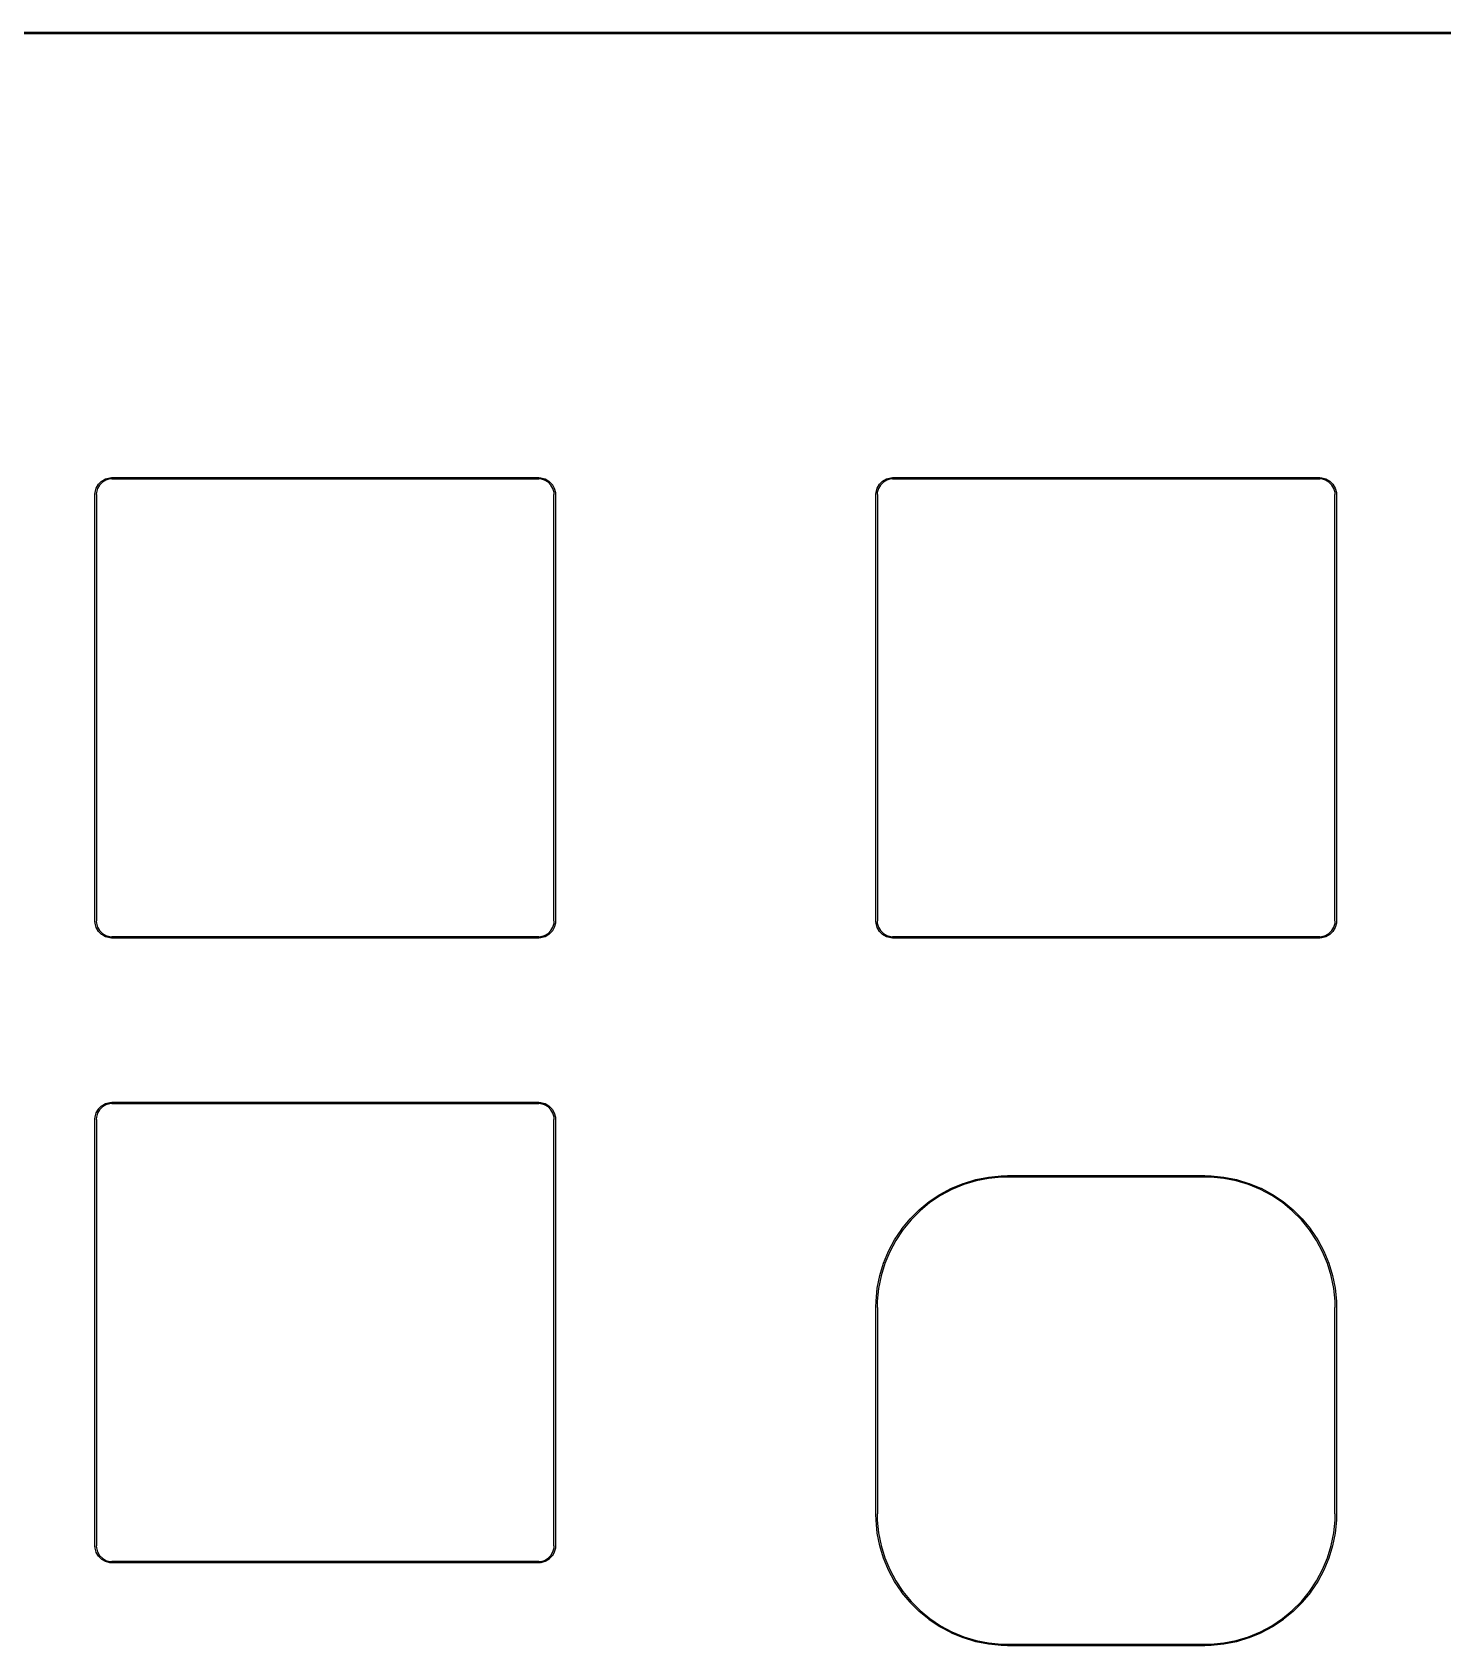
# Model space of a CAD drawing. Extents: x 42 to 403, y -185 to -87.
# Drawn here: x 84.58 to 127.59, y -135.9 to -86.7 of the extents above; entities that cross this region are included whole.
import ezdxf

# ---------------------------------------------------------------- set-up
doc = ezdxf.new("R2010")
doc.units = 0
doc.layers.add('BLACK', color=7, linetype='CONTINUOUS')

msp = doc.modelspace()

# ---------------------------------------------------------------- linework, layer by layer
at = {"layer": 'BLACK', "linetype": 'CONTINUOUS'}
for p, q in [((44.5995, -86.7), (399.601, -86.7)), ((399.601, -86.75), (44.5995, -86.75)), ((86.6966, -100.384), (86.8102, -100.318)), ((86.8279, -100.354), (86.7189, -100.417)), ((86.8102, -100.318), (86.8129, -100.318)), ((86.8129, -100.318), (86.815, -100.316)), ((86.815, -100.316), (86.9417, -100.282)), ((86.9498, -100.322), (86.8279, -100.354)), ((86.9417, -100.282), (86.9441, -100.283)), ((86.9441, -100.283), (86.9464, -100.282)), ((86.9464, -100.282), (86.9996, -100.28)), ((87.0012, -100.32), (86.9498, -100.322)), ((86.9996, -100.28), (87.0125, -100.275)), ((87.0125, -100.325), (87.0012, -100.32)), ((87.0125, -100.275), (100.012, -100.275)), ((100.012, -100.325), (87.0125, -100.325)), ((100.012, -100.275), (100.025, -100.28)), ((100.024, -100.32), (100.012, -100.325)), ((100.075, -100.322), (100.024, -100.32)), ((100.025, -100.28), (100.079, -100.282)), ((100.197, -100.354), (100.075, -100.322)), ((100.079, -100.282), (100.081, -100.283)), ((100.081, -100.283), (100.083, -100.282)), ((100.083, -100.282), (100.21, -100.316)), ((100.306, -100.417), (100.197, -100.354)), ((100.21, -100.316), (100.212, -100.318)), ((100.212, -100.318), (100.215, -100.318)), ((100.215, -100.318), (100.328, -100.384)), ((110.509, -100.384), (110.623, -100.318)), ((110.64, -100.354), (110.531, -100.417)), ((110.623, -100.318), (110.625, -100.318)), ((110.625, -100.318), (110.628, -100.316)), ((110.628, -100.316), (110.754, -100.282)), ((110.762, -100.322), (110.64, -100.354)), ((110.754, -100.282), (110.757, -100.283)), ((110.757, -100.283), (110.759, -100.282)), ((110.759, -100.282), (110.812, -100.28)), ((110.814, -100.32), (110.762, -100.322)), ((110.812, -100.28), (110.825, -100.275)), ((110.825, -100.325), (110.814, -100.32)), ((110.825, -100.275), (123.825, -100.275)), ((123.825, -100.325), (110.825, -100.325)), ((123.825, -100.275), (123.838, -100.28)), ((123.836, -100.32), (123.825, -100.325)), ((123.888, -100.322), (123.836, -100.32)), ((123.838, -100.28), (123.891, -100.282)), ((124.01, -100.354), (123.888, -100.322)), ((123.891, -100.282), (123.893, -100.283)), ((123.893, -100.283), (123.896, -100.282)), ((123.896, -100.282), (124.022, -100.316)), ((124.119, -100.417), (124.01, -100.354)), ((124.022, -100.316), (124.025, -100.318)), ((124.025, -100.318), (124.027, -100.318)), ((124.027, -100.318), (124.141, -100.384)), ((86.4875, -100.8), (86.4928, -100.787)), ((86.4875, -113.8), (86.4875, -100.8)), ((86.4928, -100.787), (86.4943, -100.734)), ((86.4943, -100.734), (86.4953, -100.732)), ((86.495, -100.729), (86.5289, -100.603)), ((86.4953, -100.732), (86.495, -100.729)), ((86.5289, -100.603), (86.5306, -100.6)), ((86.5306, -100.6), (86.5309, -100.598)), ((86.5309, -100.598), (86.5965, -100.484)), ((86.5342, -100.737), (86.5328, -100.789)), ((86.5328, -100.789), (86.5375, -100.8)), ((86.5669, -100.615), (86.5342, -100.737)), ((86.5375, -100.8), (86.5375, -113.8)), ((86.6298, -100.506), (86.5669, -100.615)), ((86.5965, -100.484), (86.5987, -100.482)), ((86.5987, -100.482), (86.5997, -100.48)), ((86.5997, -100.48), (86.6925, -100.387)), ((86.7189, -100.417), (86.6298, -100.506)), ((86.6925, -100.387), (86.6949, -100.386)), ((86.6949, -100.386), (86.6966, -100.384)), ((100.395, -100.506), (100.306, -100.417)), ((100.328, -100.384), (100.33, -100.386)), ((100.33, -100.386), (100.333, -100.387)), ((100.333, -100.387), (100.425, -100.48)), ((100.458, -100.615), (100.395, -100.506)), ((100.425, -100.48), (100.426, -100.482)), ((100.426, -100.482), (100.428, -100.484)), ((100.428, -100.484), (100.494, -100.598)), ((100.491, -100.737), (100.458, -100.615)), ((100.487, -100.8), (100.492, -100.789)), ((100.487, -113.8), (100.487, -100.8)), ((100.492, -100.789), (100.491, -100.737)), ((100.494, -100.598), (100.494, -100.6)), ((100.494, -100.6), (100.496, -100.603)), ((100.496, -100.603), (100.53, -100.729)), ((100.53, -100.729), (100.53, -100.732)), ((100.53, -100.732), (100.531, -100.734)), ((100.531, -100.734), (100.532, -100.787)), ((100.532, -100.787), (100.537, -100.8)), ((100.537, -100.8), (100.537, -113.8)), ((110.3, -100.8), (110.305, -100.787)), ((110.3, -113.8), (110.3, -100.8)), ((110.305, -100.787), (110.307, -100.734)), ((110.307, -100.729), (110.341, -100.603)), ((110.308, -100.732), (110.307, -100.729)), ((110.307, -100.734), (110.308, -100.732)), ((110.341, -100.603), (110.343, -100.6)), ((110.343, -100.598), (110.409, -100.484)), ((110.343, -100.6), (110.343, -100.598)), ((110.347, -100.737), (110.345, -100.789)), ((110.345, -100.789), (110.35, -100.8)), ((110.379, -100.615), (110.347, -100.737)), ((110.35, -100.8), (110.35, -113.8)), ((110.442, -100.506), (110.379, -100.615)), ((110.409, -100.484), (110.411, -100.482)), ((110.411, -100.482), (110.412, -100.48)), ((110.412, -100.48), (110.505, -100.387)), ((110.531, -100.417), (110.442, -100.506)), ((110.505, -100.387), (110.507, -100.386)), ((110.507, -100.386), (110.509, -100.384)), ((124.208, -100.506), (124.119, -100.417)), ((124.141, -100.384), (124.143, -100.386)), ((124.143, -100.386), (124.145, -100.387)), ((124.145, -100.387), (124.238, -100.48)), ((124.271, -100.615), (124.208, -100.506)), ((124.238, -100.48), (124.239, -100.482)), ((124.239, -100.482), (124.241, -100.484)), ((124.241, -100.484), (124.307, -100.598)), ((124.303, -100.737), (124.271, -100.615)), ((124.3, -100.8), (124.305, -100.789)), ((124.3, -113.8), (124.3, -100.8)), ((124.305, -100.789), (124.303, -100.737)), ((124.307, -100.598), (124.307, -100.6)), ((124.307, -100.6), (124.309, -100.603)), ((124.309, -100.603), (124.343, -100.729)), ((124.343, -100.729), (124.342, -100.732)), ((124.342, -100.732), (124.343, -100.734)), ((124.343, -100.734), (124.345, -100.787)), ((124.345, -100.787), (124.35, -100.8)), ((124.35, -100.8), (124.35, -113.8)), ((86.4928, -113.813), (86.4875, -113.8)), ((86.4943, -113.866), (86.4928, -113.813)), ((86.4953, -113.868), (86.4943, -113.866)), ((86.495, -113.871), (86.4953, -113.868)), ((86.5289, -113.997), (86.495, -113.871)), ((86.5306, -114), (86.5289, -113.997)), ((86.5309, -114.002), (86.5306, -114)), ((86.5965, -114.116), (86.5309, -114.002)), ((86.5375, -113.8), (86.5328, -113.811)), ((86.5328, -113.811), (86.5342, -113.863)), ((86.5342, -113.863), (86.5669, -113.985)), ((86.5669, -113.985), (86.6298, -114.094)), ((86.5987, -114.118), (86.5965, -114.116)), ((86.5997, -114.12), (86.5987, -114.118)), ((86.6925, -114.213), (86.5997, -114.12)), ((86.6298, -114.094), (86.7189, -114.183)), ((100.306, -114.183), (100.395, -114.094)), ((100.425, -114.12), (100.333, -114.213)), ((100.395, -114.094), (100.458, -113.985)), ((100.426, -114.118), (100.425, -114.12)), ((100.428, -114.116), (100.426, -114.118)), ((100.494, -114.002), (100.428, -114.116)), ((100.458, -113.985), (100.491, -113.863)), ((100.492, -113.811), (100.487, -113.8)), ((100.491, -113.863), (100.492, -113.811)), ((100.496, -113.997), (100.494, -114)), ((100.494, -114), (100.494, -114.002)), ((100.53, -113.871), (100.496, -113.997)), ((100.531, -113.866), (100.53, -113.868)), ((100.53, -113.868), (100.53, -113.871)), ((100.532, -113.813), (100.531, -113.866)), ((100.537, -113.8), (100.532, -113.813)), ((110.305, -113.813), (110.3, -113.8)), ((110.307, -113.866), (110.305, -113.813)), ((110.308, -113.868), (110.307, -113.866)), ((110.307, -113.871), (110.308, -113.868)), ((110.341, -113.997), (110.307, -113.871)), ((110.343, -114), (110.341, -113.997)), ((110.343, -114.002), (110.343, -114)), ((110.409, -114.116), (110.343, -114.002)), ((110.35, -113.8), (110.345, -113.811)), ((110.345, -113.811), (110.347, -113.863)), ((110.347, -113.863), (110.379, -113.985)), ((110.379, -113.985), (110.442, -114.094)), ((110.411, -114.118), (110.409, -114.116)), ((110.412, -114.12), (110.411, -114.118)), ((110.505, -114.213), (110.412, -114.12)), ((110.442, -114.094), (110.531, -114.183)), ((124.119, -114.183), (124.208, -114.094)), ((124.238, -114.12), (124.145, -114.213)), ((124.208, -114.094), (124.271, -113.985)), ((124.239, -114.118), (124.238, -114.12)), ((124.241, -114.116), (124.239, -114.118)), ((124.307, -114.002), (124.241, -114.116)), ((124.271, -113.985), (124.303, -113.863)), ((124.305, -113.811), (124.3, -113.8)), ((124.303, -113.863), (124.305, -113.811)), ((124.309, -113.997), (124.307, -114)), ((124.307, -114), (124.307, -114.002)), ((124.343, -113.871), (124.309, -113.997)), ((124.343, -113.866), (124.342, -113.868)), ((124.342, -113.868), (124.343, -113.871)), ((124.345, -113.813), (124.343, -113.866)), ((124.35, -113.8), (124.345, -113.813)), ((86.6949, -114.214), (86.6925, -114.213)), ((86.6966, -114.216), (86.6949, -114.214)), ((86.8102, -114.282), (86.6966, -114.216)), ((86.7189, -114.183), (86.8279, -114.246)), ((86.8129, -114.282), (86.8102, -114.282)), ((86.815, -114.284), (86.8129, -114.282)), ((86.9417, -114.318), (86.815, -114.284)), ((86.8279, -114.246), (86.9498, -114.278)), ((86.9441, -114.317), (86.9417, -114.318)), ((86.9464, -114.318), (86.9441, -114.317)), ((86.9996, -114.32), (86.9464, -114.318)), ((86.9498, -114.278), (87.0012, -114.28)), ((87.0125, -114.325), (86.9996, -114.32)), ((87.0012, -114.28), (87.0125, -114.275)), ((87.0125, -114.275), (100.012, -114.275)), ((100.012, -114.325), (87.0125, -114.325)), ((100.012, -114.275), (100.024, -114.28)), ((100.025, -114.32), (100.012, -114.325)), ((100.024, -114.28), (100.075, -114.278)), ((100.079, -114.318), (100.025, -114.32)), ((100.075, -114.278), (100.197, -114.246)), ((100.081, -114.317), (100.079, -114.318)), ((100.083, -114.318), (100.081, -114.317)), ((100.21, -114.284), (100.083, -114.318)), ((100.197, -114.246), (100.306, -114.183)), ((100.212, -114.282), (100.21, -114.284)), ((100.215, -114.282), (100.212, -114.282)), ((100.328, -114.216), (100.215, -114.282)), ((100.33, -114.214), (100.328, -114.216)), ((100.333, -114.213), (100.33, -114.214)), ((110.507, -114.214), (110.505, -114.213)), ((110.509, -114.216), (110.507, -114.214)), ((110.623, -114.282), (110.509, -114.216)), ((110.531, -114.183), (110.64, -114.246)), ((110.625, -114.282), (110.623, -114.282)), ((110.628, -114.284), (110.625, -114.282)), ((110.754, -114.318), (110.628, -114.284)), ((110.64, -114.246), (110.762, -114.278)), ((110.757, -114.317), (110.754, -114.318)), ((110.759, -114.318), (110.757, -114.317)), ((110.812, -114.32), (110.759, -114.318)), ((110.762, -114.278), (110.814, -114.28)), ((110.825, -114.325), (110.812, -114.32)), ((110.814, -114.28), (110.825, -114.275)), ((110.825, -114.275), (123.825, -114.275)), ((123.825, -114.325), (110.825, -114.325)), ((123.825, -114.275), (123.836, -114.28)), ((123.838, -114.32), (123.825, -114.325)), ((123.836, -114.28), (123.888, -114.278)), ((123.891, -114.318), (123.838, -114.32)), ((123.888, -114.278), (124.01, -114.246)), ((123.893, -114.317), (123.891, -114.318)), ((123.896, -114.318), (123.893, -114.317)), ((124.022, -114.284), (123.896, -114.318)), ((124.01, -114.246), (124.119, -114.183)), ((124.025, -114.282), (124.022, -114.284)), ((124.027, -114.282), (124.025, -114.282)), ((124.141, -114.216), (124.027, -114.282)), ((124.143, -114.214), (124.141, -114.216)), ((124.145, -114.213), (124.143, -114.214)), ((86.5309, -119.648), (86.5965, -119.534)), ((86.6298, -119.556), (86.5669, -119.665)), ((86.5965, -119.534), (86.5987, -119.532)), ((86.5987, -119.532), (86.5997, -119.53)), ((86.5997, -119.53), (86.6925, -119.437)), ((86.7189, -119.467), (86.6298, -119.556)), ((86.6925, -119.437), (86.6949, -119.436)), ((86.6949, -119.436), (86.6966, -119.434)), ((86.6966, -119.434), (86.8102, -119.368)), ((86.8279, -119.404), (86.7189, -119.467)), ((86.8102, -119.368), (86.8129, -119.368)), ((86.8129, -119.368), (86.815, -119.366)), ((86.815, -119.366), (86.9417, -119.332)), ((86.9498, -119.372), (86.8279, -119.404)), ((86.9417, -119.332), (86.9441, -119.333)), ((86.9441, -119.333), (86.9464, -119.332)), ((86.9464, -119.332), (86.9996, -119.33)), ((87.0012, -119.37), (86.9498, -119.372)), ((86.9996, -119.33), (87.0125, -119.325)), ((87.0125, -119.375), (87.0012, -119.37)), ((87.0125, -119.325), (100.012, -119.325)), ((100.012, -119.375), (87.0125, -119.375)), ((100.012, -119.325), (100.025, -119.33)), ((100.024, -119.37), (100.012, -119.375)), ((100.075, -119.372), (100.024, -119.37)), ((100.025, -119.33), (100.079, -119.332)), ((100.197, -119.404), (100.075, -119.372)), ((100.079, -119.332), (100.081, -119.333)), ((100.081, -119.333), (100.083, -119.332)), ((100.083, -119.332), (100.21, -119.366)), ((100.306, -119.467), (100.197, -119.404)), ((100.21, -119.366), (100.212, -119.368)), ((100.212, -119.368), (100.215, -119.368)), ((100.215, -119.368), (100.328, -119.434)), ((100.395, -119.556), (100.306, -119.467)), ((100.328, -119.434), (100.33, -119.436)), ((100.33, -119.436), (100.333, -119.437)), ((100.333, -119.437), (100.425, -119.53)), ((100.458, -119.665), (100.395, -119.556)), ((100.425, -119.53), (100.426, -119.532)), ((100.426, -119.532), (100.428, -119.534)), ((100.428, -119.534), (100.494, -119.648)), ((86.4875, -119.85), (86.4928, -119.837)), ((86.4875, -132.85), (86.4875, -119.85)), ((86.4928, -119.837), (86.4943, -119.784)), ((86.4943, -119.784), (86.4953, -119.782)), ((86.495, -119.779), (86.5289, -119.653)), ((86.4953, -119.782), (86.495, -119.779)), ((86.5289, -119.653), (86.5306, -119.65)), ((86.5306, -119.65), (86.5309, -119.648)), ((86.5342, -119.787), (86.5328, -119.839)), ((86.5328, -119.839), (86.5375, -119.85)), ((86.5669, -119.665), (86.5342, -119.787)), ((86.5375, -119.85), (86.5375, -132.85)), ((100.491, -119.787), (100.458, -119.665)), ((100.487, -119.85), (100.492, -119.839)), ((100.487, -132.85), (100.487, -119.85)), ((100.492, -119.839), (100.491, -119.787)), ((100.494, -119.648), (100.494, -119.65)), ((100.494, -119.65), (100.496, -119.653)), ((100.496, -119.653), (100.53, -119.779)), ((100.53, -119.779), (100.53, -119.782)), ((100.53, -119.782), (100.531, -119.784)), ((100.531, -119.784), (100.532, -119.837)), ((100.532, -119.837), (100.537, -119.85)), ((100.537, -119.85), (100.537, -132.85)), ((112.258, -122.137), (112.604, -121.952)), ((112.622, -121.988), (112.278, -122.172)), ((112.604, -121.952), (112.605, -121.952)), ((112.605, -121.952), (112.606, -121.951)), ((112.606, -121.951), (112.969, -121.801)), ((112.983, -121.838), (112.622, -121.988)), ((112.969, -121.801), (112.97, -121.801)), ((112.97, -121.801), (112.971, -121.8)), ((112.971, -121.8), (113.347, -121.686)), ((113.357, -121.725), (112.983, -121.838)), ((113.347, -121.686), (113.348, -121.686)), ((113.348, -121.686), (113.349, -121.686)), ((113.349, -121.686), (113.734, -121.609)), ((113.741, -121.649), (113.357, -121.725)), ((113.734, -121.609), (113.735, -121.609)), ((113.735, -121.609), (113.736, -121.609)), ((113.736, -121.609), (114.127, -121.57)), ((114.13, -121.61), (113.741, -121.649)), ((114.127, -121.57), (114.128, -121.571)), ((114.128, -121.57), (114.313, -121.568)), ((114.128, -121.571), (114.128, -121.57)), ((114.313, -121.608), (114.13, -121.61)), ((114.313, -121.568), (114.325, -121.563)), ((114.325, -121.613), (114.313, -121.608)), ((114.325, -121.563), (120.325, -121.563)), ((120.325, -121.613), (114.325, -121.613)), ((120.325, -121.563), (120.337, -121.568)), ((120.337, -121.608), (120.325, -121.613)), ((120.337, -121.568), (120.522, -121.57)), ((120.52, -121.61), (120.337, -121.608)), ((120.909, -121.649), (120.52, -121.61)), ((120.522, -121.57), (120.522, -121.571)), ((120.522, -121.571), (120.523, -121.57)), ((120.523, -121.57), (120.914, -121.609)), ((121.293, -121.725), (120.909, -121.649)), ((120.914, -121.609), (120.915, -121.609)), ((120.915, -121.609), (120.916, -121.609)), ((120.916, -121.609), (121.301, -121.686)), ((121.667, -121.838), (121.293, -121.725)), ((121.301, -121.686), (121.302, -121.686)), ((121.302, -121.686), (121.303, -121.686)), ((121.303, -121.686), (121.679, -121.8)), ((122.028, -121.988), (121.667, -121.838)), ((121.679, -121.8), (121.68, -121.801)), ((121.68, -121.801), (121.681, -121.801)), ((121.681, -121.801), (122.044, -121.951)), ((122.372, -122.172), (122.028, -121.988)), ((122.044, -121.951), (122.045, -121.952)), ((122.045, -121.952), (122.046, -121.952)), ((122.046, -121.952), (122.392, -122.137)), ((111.624, -122.607), (111.928, -122.358)), ((111.953, -122.389), (111.651, -122.637)), ((111.928, -122.358), (111.929, -122.357)), ((111.929, -122.357), (111.93, -122.357)), ((111.93, -122.357), (112.256, -122.138)), ((112.278, -122.172), (111.953, -122.389)), ((112.256, -122.138), (112.257, -122.138)), ((112.257, -122.138), (112.258, -122.137)), ((122.697, -122.389), (122.372, -122.172)), ((122.392, -122.137), (122.393, -122.138)), ((122.393, -122.138), (122.394, -122.138)), ((122.394, -122.138), (122.72, -122.357)), ((122.999, -122.637), (122.697, -122.389)), ((122.72, -122.357), (122.721, -122.357)), ((122.721, -122.357), (122.722, -122.358)), ((122.722, -122.358), (123.026, -122.607)), ((111.095, -123.191), (111.344, -122.887)), ((111.374, -122.914), (111.126, -123.216)), ((111.344, -122.887), (111.345, -122.887)), ((111.345, -122.886), (111.623, -122.608)), ((111.345, -122.887), (111.345, -122.886)), ((111.651, -122.637), (111.374, -122.914)), ((111.623, -122.608), (111.624, -122.608)), ((111.624, -122.608), (111.624, -122.607)), ((123.276, -122.914), (122.999, -122.637)), ((123.026, -122.607), (123.026, -122.608)), ((123.026, -122.608), (123.027, -122.608)), ((123.027, -122.608), (123.305, -122.886)), ((123.524, -123.216), (123.276, -122.914)), ((123.305, -122.886), (123.305, -122.887)), ((123.305, -122.887), (123.306, -122.887)), ((123.306, -122.887), (123.555, -123.191)), ((110.875, -123.519), (111.094, -123.193)), ((111.126, -123.216), (110.909, -123.541)), ((111.094, -123.192), (111.095, -123.191)), ((111.094, -123.193), (111.094, -123.192)), ((123.741, -123.541), (123.524, -123.216)), ((123.555, -123.191), (123.556, -123.192)), ((123.556, -123.192), (123.556, -123.193)), ((123.556, -123.193), (123.775, -123.519)), ((110.538, -124.232), (110.688, -123.869)), ((110.725, -123.885), (110.575, -124.246)), ((110.688, -123.869), (110.689, -123.868)), ((110.689, -123.867), (110.874, -123.521)), ((110.689, -123.868), (110.689, -123.867)), ((110.909, -123.541), (110.725, -123.885)), ((110.874, -123.521), (110.875, -123.52)), ((110.875, -123.52), (110.875, -123.519)), ((123.925, -123.885), (123.741, -123.541)), ((123.775, -123.519), (123.775, -123.52)), ((123.775, -123.52), (123.776, -123.521)), ((123.776, -123.521), (123.961, -123.867)), ((124.075, -124.246), (123.925, -123.885)), ((123.961, -123.867), (123.961, -123.868)), ((123.961, -123.868), (123.962, -123.869)), ((123.962, -123.869), (124.112, -124.232)), ((110.423, -124.61), (110.537, -124.234)), ((110.575, -124.246), (110.462, -124.62)), ((110.537, -124.234), (110.538, -124.233)), ((110.538, -124.233), (110.538, -124.232)), ((124.188, -124.62), (124.075, -124.246)), ((124.112, -124.232), (124.112, -124.233)), ((124.112, -124.233), (124.113, -124.234)), ((124.113, -124.234), (124.227, -124.61)), ((110.346, -124.997), (110.423, -124.612)), ((110.462, -124.62), (110.386, -125.004)), ((110.423, -124.611), (110.423, -124.61)), ((110.423, -124.612), (110.423, -124.611)), ((124.264, -125.004), (124.188, -124.62)), ((124.227, -124.61), (124.227, -124.611)), ((124.227, -124.611), (124.227, -124.612)), ((124.227, -124.612), (124.304, -124.997)), ((110.305, -125.576), (110.307, -125.391)), ((110.307, -125.39), (110.346, -124.999)), ((110.308, -125.391), (110.307, -125.39)), ((110.307, -125.391), (110.308, -125.391)), ((110.347, -125.393), (110.345, -125.576)), ((110.346, -124.998), (110.346, -124.997)), ((110.346, -124.999), (110.346, -124.998)), ((110.386, -125.004), (110.347, -125.393)), ((124.303, -125.393), (124.264, -125.004)), ((124.305, -125.576), (124.303, -125.393)), ((124.304, -124.997), (124.304, -124.998)), ((124.304, -124.998), (124.304, -124.999)), ((124.304, -124.999), (124.343, -125.39)), ((124.343, -125.39), (124.342, -125.391)), ((124.342, -125.391), (124.343, -125.391)), ((124.343, -125.391), (124.345, -125.576)), ((110.3, -125.588), (110.305, -125.576)), ((110.3, -131.875), (110.3, -125.588)), ((110.345, -125.576), (110.35, -125.588)), ((110.35, -125.588), (110.35, -131.875)), ((124.3, -125.588), (124.305, -125.576)), ((124.3, -131.875), (124.3, -125.588)), ((124.345, -125.576), (124.35, -125.588)), ((124.35, -125.588), (124.35, -131.875)), ((110.305, -131.887), (110.3, -131.875)), ((110.307, -132.072), (110.305, -131.887)), ((110.307, -132.073), (110.308, -132.072)), ((110.308, -132.072), (110.307, -132.072)), ((110.346, -132.464), (110.307, -132.073)), ((110.35, -131.875), (110.345, -131.887)), ((110.345, -131.887), (110.347, -132.07)), ((110.347, -132.07), (110.386, -132.459)), ((124.264, -132.459), (124.303, -132.07)), ((124.305, -131.887), (124.3, -131.875)), ((124.303, -132.07), (124.305, -131.887)), ((124.343, -132.073), (124.304, -132.464)), ((124.343, -132.072), (124.342, -132.072)), ((124.342, -132.072), (124.343, -132.073)), ((124.345, -131.887), (124.343, -132.072)), ((124.35, -131.875), (124.345, -131.887)), ((110.346, -132.465), (110.346, -132.464)), ((110.346, -132.466), (110.346, -132.465)), ((110.423, -132.851), (110.346, -132.466)), ((110.386, -132.459), (110.462, -132.843)), ((124.188, -132.843), (124.264, -132.459)), ((124.304, -132.466), (124.227, -132.851)), ((124.304, -132.464), (124.304, -132.465)), ((124.304, -132.465), (124.304, -132.466)), ((86.4928, -132.863), (86.4875, -132.85)), ((86.4943, -132.916), (86.4928, -132.863)), ((86.4953, -132.918), (86.4943, -132.916)), ((86.495, -132.921), (86.4953, -132.918)), ((86.5289, -133.047), (86.495, -132.921)), ((86.5306, -133.05), (86.5289, -133.047)), ((86.5309, -133.052), (86.5306, -133.05)), ((86.5965, -133.166), (86.5309, -133.052)), ((86.5375, -132.85), (86.5328, -132.861)), ((86.5328, -132.861), (86.5342, -132.913)), ((86.5342, -132.913), (86.5669, -133.035)), ((86.5669, -133.035), (86.6298, -133.144)), ((86.5987, -133.168), (86.5965, -133.166)), ((86.5997, -133.17), (86.5987, -133.168)), ((86.6925, -133.263), (86.5997, -133.17)), ((86.6298, -133.144), (86.7189, -133.233)), ((86.6949, -133.264), (86.6925, -133.263)), ((86.6966, -133.266), (86.6949, -133.264)), ((86.8102, -133.332), (86.6966, -133.266)), ((86.7189, -133.233), (86.8279, -133.296)), ((86.8129, -133.332), (86.8102, -133.332)), ((86.815, -133.334), (86.8129, -133.332)), ((86.8279, -133.296), (86.9498, -133.328)), ((86.9498, -133.328), (87.0012, -133.33)), ((87.0012, -133.33), (87.0125, -133.325)), ((87.0125, -133.325), (100.012, -133.325)), ((100.012, -133.325), (100.024, -133.33)), ((100.024, -133.33), (100.075, -133.328)), ((100.075, -133.328), (100.197, -133.296)), ((100.197, -133.296), (100.306, -133.233)), ((100.212, -133.332), (100.21, -133.334)), ((100.215, -133.332), (100.212, -133.332)), ((100.328, -133.266), (100.215, -133.332)), ((100.306, -133.233), (100.395, -133.144)), ((100.33, -133.264), (100.328, -133.266)), ((100.333, -133.263), (100.33, -133.264)), ((100.425, -133.17), (100.333, -133.263)), ((100.395, -133.144), (100.458, -133.035)), ((100.426, -133.168), (100.425, -133.17)), ((100.428, -133.166), (100.426, -133.168)), ((100.494, -133.052), (100.428, -133.166)), ((100.458, -133.035), (100.491, -132.913)), ((100.492, -132.861), (100.487, -132.85)), ((100.491, -132.913), (100.492, -132.861)), ((100.496, -133.047), (100.494, -133.05)), ((100.494, -133.05), (100.494, -133.052)), ((100.53, -132.921), (100.496, -133.047)), ((100.531, -132.916), (100.53, -132.918)), ((100.53, -132.918), (100.53, -132.921)), ((100.532, -132.863), (100.531, -132.916)), ((100.537, -132.85), (100.532, -132.863)), ((110.423, -132.852), (110.423, -132.851)), ((110.423, -132.853), (110.423, -132.852)), ((110.537, -133.229), (110.423, -132.853)), ((110.462, -132.843), (110.575, -133.217)), ((110.538, -133.23), (110.537, -133.229)), ((110.538, -133.231), (110.538, -133.23)), ((110.688, -133.594), (110.538, -133.231)), ((110.575, -133.217), (110.725, -133.578)), ((123.925, -133.578), (124.075, -133.217)), ((124.112, -133.231), (123.962, -133.594)), ((124.075, -133.217), (124.188, -132.843)), ((124.113, -133.229), (124.112, -133.23)), ((124.112, -133.23), (124.112, -133.231)), ((124.227, -132.853), (124.113, -133.229)), ((124.227, -132.851), (124.227, -132.852)), ((124.227, -132.852), (124.227, -132.853)), ((86.9417, -133.368), (86.815, -133.334)), ((86.9441, -133.367), (86.9417, -133.368)), ((86.9464, -133.368), (86.9441, -133.367)), ((86.9996, -133.37), (86.9464, -133.368)), ((87.0125, -133.375), (86.9996, -133.37)), ((100.012, -133.375), (87.0125, -133.375)), ((100.025, -133.37), (100.012, -133.375)), ((100.079, -133.368), (100.025, -133.37)), ((100.081, -133.367), (100.079, -133.368)), ((100.083, -133.368), (100.081, -133.367)), ((100.21, -133.334), (100.083, -133.368)), ((110.689, -133.595), (110.688, -133.594)), ((110.689, -133.596), (110.689, -133.595)), ((110.874, -133.942), (110.689, -133.596)), ((110.725, -133.578), (110.909, -133.922)), ((123.741, -133.922), (123.925, -133.578)), ((123.961, -133.596), (123.776, -133.942)), ((123.962, -133.594), (123.961, -133.595)), ((123.961, -133.595), (123.961, -133.596)), ((110.875, -133.943), (110.874, -133.942)), ((110.875, -133.944), (110.875, -133.943)), ((111.094, -134.27), (110.875, -133.944)), ((110.909, -133.922), (111.126, -134.247)), ((111.094, -134.271), (111.094, -134.27)), ((111.095, -134.272), (111.094, -134.271)), ((111.344, -134.576), (111.095, -134.272)), ((111.126, -134.247), (111.374, -134.549)), ((123.276, -134.549), (123.524, -134.247)), ((123.555, -134.272), (123.306, -134.576)), ((123.524, -134.247), (123.741, -133.922)), ((123.556, -134.271), (123.555, -134.272)), ((123.775, -133.944), (123.556, -134.27)), ((123.556, -134.27), (123.556, -134.271)), ((123.776, -133.942), (123.775, -133.943)), ((123.775, -133.943), (123.775, -133.944)), ((111.345, -134.576), (111.344, -134.576)), ((111.345, -134.577), (111.345, -134.576)), ((111.623, -134.855), (111.345, -134.577)), ((111.374, -134.549), (111.651, -134.826)), ((122.999, -134.826), (123.276, -134.549)), ((123.305, -134.577), (123.027, -134.855)), ((123.306, -134.576), (123.305, -134.576)), ((123.305, -134.576), (123.305, -134.577)), ((111.624, -134.855), (111.623, -134.855)), ((111.624, -134.856), (111.624, -134.855)), ((111.928, -135.105), (111.624, -134.856)), ((111.651, -134.826), (111.953, -135.074)), ((111.929, -135.106), (111.928, -135.105)), ((111.93, -135.106), (111.929, -135.106)), ((112.256, -135.325), (111.93, -135.106)), ((111.953, -135.074), (112.278, -135.291)), ((112.278, -135.291), (112.622, -135.475)), ((122.028, -135.475), (122.372, -135.291)), ((122.372, -135.291), (122.697, -135.074)), ((122.72, -135.106), (122.394, -135.325)), ((122.697, -135.074), (122.999, -134.826)), ((122.721, -135.106), (122.72, -135.106)), ((122.722, -135.105), (122.721, -135.106)), ((123.026, -134.856), (122.722, -135.105)), ((123.027, -134.855), (123.026, -134.855)), ((123.026, -134.855), (123.026, -134.856)), ((112.257, -135.325), (112.256, -135.325)), ((112.258, -135.326), (112.257, -135.325)), ((112.604, -135.511), (112.258, -135.326)), ((112.605, -135.511), (112.604, -135.511)), ((112.606, -135.512), (112.605, -135.511)), ((112.969, -135.662), (112.606, -135.512)), ((112.622, -135.475), (112.983, -135.625)), ((112.97, -135.662), (112.969, -135.662)), ((112.971, -135.663), (112.97, -135.662)), ((113.347, -135.777), (112.971, -135.663)), ((112.983, -135.625), (113.357, -135.738)), ((113.348, -135.777), (113.347, -135.777)), ((113.349, -135.777), (113.348, -135.777)), ((113.734, -135.854), (113.349, -135.777)), ((113.357, -135.738), (113.741, -135.814)), ((120.909, -135.814), (121.293, -135.738)), ((121.301, -135.777), (120.916, -135.854)), ((121.293, -135.738), (121.667, -135.625)), ((121.302, -135.777), (121.301, -135.777)), ((121.303, -135.777), (121.302, -135.777)), ((121.679, -135.663), (121.303, -135.777)), ((121.667, -135.625), (122.028, -135.475)), ((121.68, -135.662), (121.679, -135.663)), ((121.681, -135.662), (121.68, -135.662)), ((122.044, -135.512), (121.681, -135.662)), ((122.045, -135.511), (122.044, -135.512)), ((122.046, -135.511), (122.045, -135.511)), ((122.392, -135.326), (122.046, -135.511)), ((122.393, -135.325), (122.392, -135.326)), ((122.394, -135.325), (122.393, -135.325)), ((113.735, -135.854), (113.734, -135.854)), ((113.736, -135.854), (113.735, -135.854)), ((114.127, -135.893), (113.736, -135.854)), ((113.741, -135.814), (114.13, -135.853)), ((114.128, -135.892), (114.127, -135.893)), ((114.128, -135.893), (114.128, -135.892)), ((114.313, -135.895), (114.128, -135.893)), ((114.13, -135.853), (114.313, -135.855)), ((114.313, -135.855), (114.325, -135.85)), ((114.325, -135.9), (114.313, -135.895)), ((114.325, -135.85), (120.325, -135.85)), ((120.325, -135.9), (114.325, -135.9)), ((120.325, -135.85), (120.337, -135.855)), ((120.337, -135.895), (120.325, -135.9)), ((120.337, -135.855), (120.52, -135.853)), ((120.522, -135.893), (120.337, -135.895)), ((120.52, -135.853), (120.909, -135.814)), ((120.523, -135.893), (120.522, -135.892)), ((120.522, -135.892), (120.522, -135.893)), ((120.914, -135.854), (120.523, -135.893)), ((120.915, -135.854), (120.914, -135.854)), ((120.916, -135.854), (120.915, -135.854))]:
    msp.add_line(p, q, dxfattribs=at)

doc.saveas('drawing.dxf')
